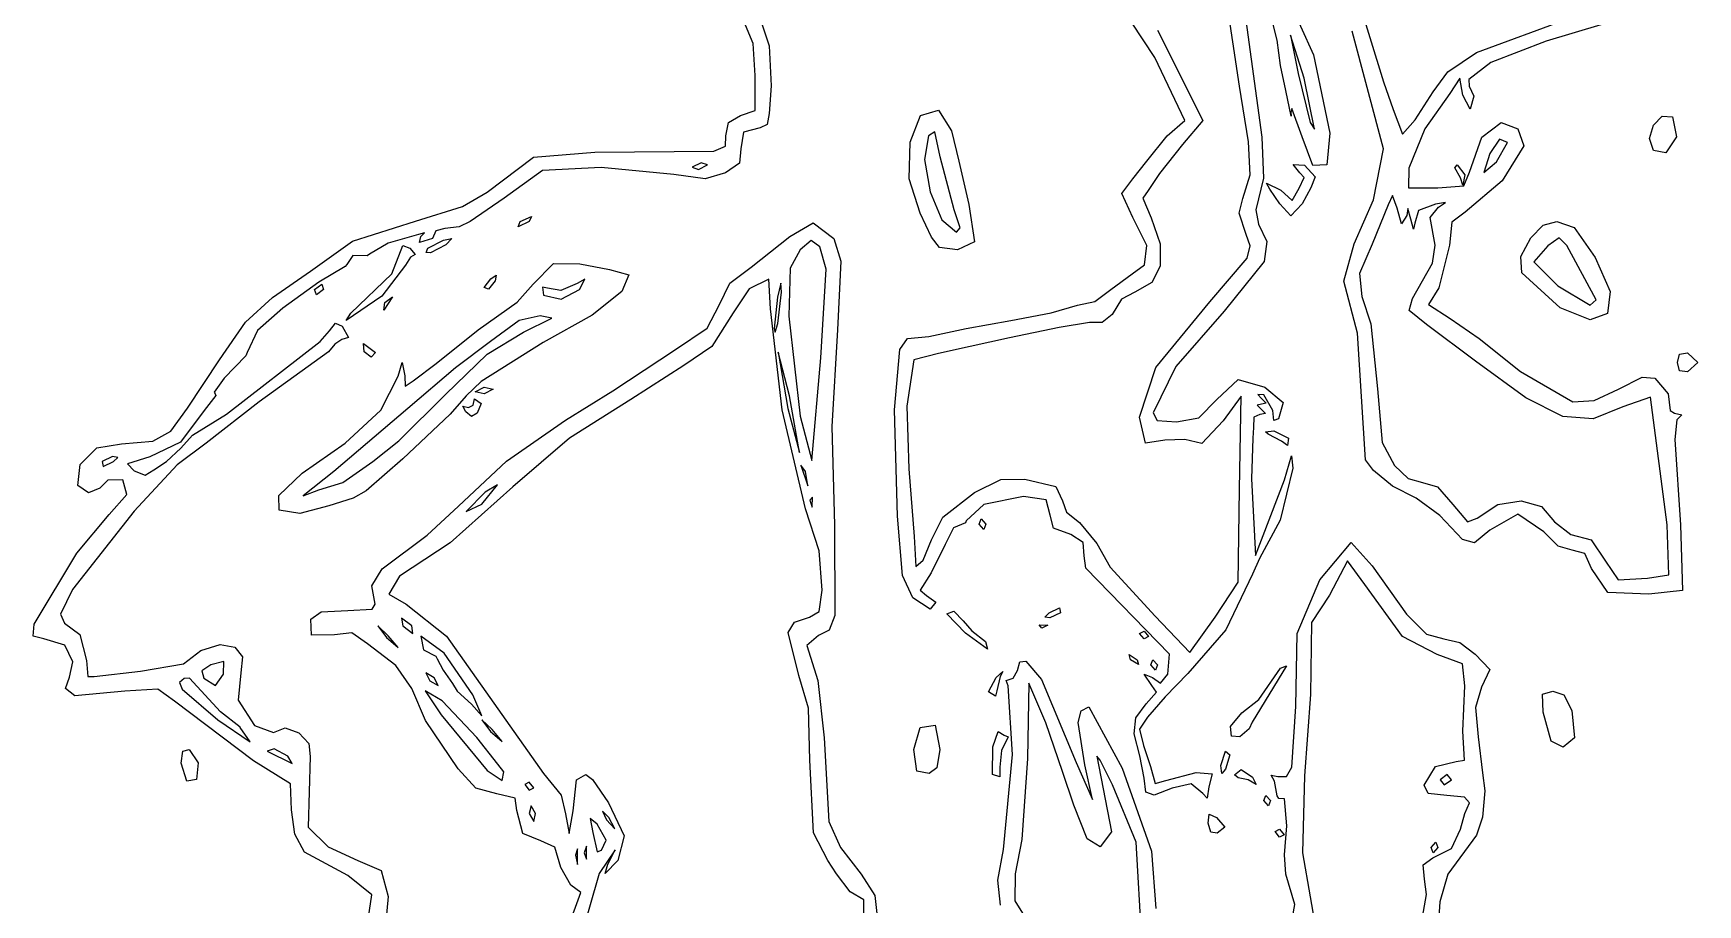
# Model space of a CAD drawing. Extents: x 46 to 171, y 41 to 252.
# Drawn here: x 80.82 to 112.74, y 155.99 to 172.7 of the extents above; entities that cross this region are included whole.
import ezdxf

# ---------------------------------------------------------------- set-up
doc = ezdxf.new("R2010")
doc.units = 0

msp = doc.modelspace()

# ---------------------------------------------------------------- linework, layer by layer
at = {"layer": 'Layer 1'}
for p, q in [((106.10428, 173.74296), (106.71233, 171.77494)), ((103.948372, 171.69229), (103.676512, 173.49293)), ((104.837218, 173.46281), (105.368956, 172.291768)), ((94.696953, 173.15192), (94.93213, 172.46261)), ((111.43754, 173.02922), (109.83381, 172.5539)), ((94.621267, 172.50656), (94.44618, 172.93334)), ((102.327608, 172.24246), (101.878288, 172.91978)), ((102.376457, 172.76554), (103.245177, 171.03151)), ((104.07218, 172.95293), (104.3766, 170.71365)), ((104.672338, 172.5694), (104.576138, 172.95085)), ((106.71277, 170.48666), (106.11329, 172.74163)), ((108.492466, 172.335459), (110.266862, 172.99059)), ((94.6629, 171.893), (94.621267, 172.50656)), ((94.93213, 172.46261), (94.968873, 171.69374)), ((104.733638, 172.08718), (104.672338, 172.5694)), ((105.192698, 171.84439), (104.927598, 172.66625)), ((104.927598, 172.66625), (105.072408, 171.93506)), ((109.83381, 172.5539), (108.7727, 172.14462)), ((102.898278, 171.03074), (102.327608, 172.24246)), ((104.835238, 171.60885), (104.733638, 172.08718)), ((105.368956, 172.291768), (105.683928, 170.78756)), ((107.944959, 171.961959), (108.492466, 172.335459)), ((108.7727, 172.14462), (108.344954, 171.816305)), ((94.662788, 171.22067), (94.6629, 171.893)), ((105.072408, 171.93506), (105.302308, 170.99172)), ((105.389708, 170.86311), (105.192688, 171.84439)), ((105.192688, 171.84439), (105.192698, 171.84439)), ((106.71233, 171.77494), (106.8936, 171.2448)), ((107.662972, 171.57901), (107.944959, 171.961959)), ((108.17433, 171.8425), (107.98552, 171.5489)), ((108.23443, 171.51901), (108.17433, 171.8425)), ((108.344954, 171.816305), (108.35499, 171.69244)), ((94.968873, 171.69374), (94.931033, 171.16855)), ((104.122682, 170.62045), (103.948372, 171.69229)), ((104.937228, 171.11357), (104.835238, 171.60885)), ((107.32074, 171.04376), (107.66266, 171.57895)), ((107.98552, 171.5489), (107.50299, 170.87126)), ((107.66266, 171.57895), (107.662972, 171.57901)), ((108.37069, 171.24982), (108.23443, 171.51901)), ((108.35499, 171.69244), (108.444699, 171.49996)), ((108.444699, 171.49996), (108.37069, 171.24982)), ((94.151577, 170.994242), (94.381048, 171.12627)), ((94.381048, 171.12627), (94.662788, 171.22067)), ((94.931033, 171.16855), (94.887988, 170.9554)), ((97.630751, 170.614855), (97.830898, 171.126375)), ((97.830898, 171.126375), (98.177271, 171.22654)), ((98.177271, 171.22654), (98.427938, 170.833519)), ((104.955028, 171.25897), (104.936228, 171.18227)), ((104.936228, 171.18227), (104.937228, 171.11357)), ((105.148218, 170.71965), (104.955028, 171.25897)), ((106.8936, 171.2448), (107.07486, 170.77193)), ((111.889269, 170.941834), (112.053337, 171.112396)), ((112.053337, 171.112396), (112.250838, 171.09893)), ((94.099313, 170.73473), (94.151577, 170.994242)), ((94.436179, 170.806649), (94.385717, 170.48914)), ((94.757522, 170.89345), (94.436179, 170.806649)), ((94.887988, 170.9554), (94.757522, 170.89345)), ((98.106836, 170.813423), (97.984043, 170.73714)), ((98.210233, 170.337), (98.106836, 170.813423)), ((98.427938, 170.833519), (98.564119, 170.25425)), ((102.559328, 170.73602), (102.898278, 171.03074)), ((103.245177, 171.03151), (102.855887, 170.57019)), ((105.302308, 170.99172), (105.389708, 170.86311)), ((105.683928, 170.78756), (105.623697, 170.181574)), ((107.07486, 170.77193), (107.32074, 171.04376)), ((107.50299, 170.87126), (107.19958, 170.11449)), ((108.596752, 170.70848), (108.96799, 170.99244)), ((108.96799, 170.99244), (109.285636, 170.873546)), ((109.285636, 170.873546), (109.40007, 170.54352)), ((111.815504, 170.688582), (111.889269, 170.941834)), ((112.250838, 171.09893), (112.333751, 170.720755)), ((93.864692, 170.444438), (94.089891, 170.537681)), ((94.089891, 170.537681), (94.099313, 170.73473)), ((94.385717, 170.48914), (94.361958, 170.214423)), ((97.616368, 169.915198), (97.630751, 170.614855)), ((97.984043, 170.73714), (97.905881, 170.280341)), ((102.171308, 170.25157), (102.559328, 170.73602)), ((102.855887, 170.57019), (102.412467, 170.01419)), ((104.151868, 169.98632), (104.122682, 170.62045)), ((104.3766, 170.71365), (104.406753, 169.924331)), ((105.353928, 170.16929), (105.148218, 170.71965)), ((106.519876, 169.512153), (106.71277, 170.48666)), ((108.35981, 170.04211), (108.596752, 170.70848)), ((108.937843, 170.672449), (108.752042, 170.39681)), ((108.876762, 170.23839), (109.088372, 170.60722)), ((109.088372, 170.60722), (108.937843, 170.672449)), ((109.40007, 170.54352), (108.987253, 169.875614)), ((109.088372, 170.60722), (109.088372, 170.60722)), ((111.888908, 170.45398), (111.815504, 170.688582)), ((112.333751, 170.720755), (112.127298, 170.4123)), ((89.520543, 169.65955), (90.406411, 170.331021)), ((90.406411, 170.331021), (91.585353, 170.42281)), ((91.585353, 170.42281), (93.864692, 170.444438)), ((93.622803, 170.22078), (93.455329, 170.133343)), ((93.574243, 170.09173), (93.747738, 170.18243)), ((93.747723, 170.18248), (93.622803, 170.22078)), ((93.747738, 170.18243), (93.747723, 170.18248)), ((94.361958, 170.214423), (94.088482, 170.02861)), ((97.905881, 170.280341), (98.014653, 169.664428)), ((98.479008, 169.31613), (98.210233, 170.337)), ((98.564119, 170.25425), (98.757455, 169.41919)), ((101.903448, 169.91093), (102.171308, 170.25157)), ((105.105538, 170.02899), (104.978768, 170.18615)), ((104.978768, 170.18615), (105.195488, 170.17325)), ((105.195488, 170.17325), (105.401922, 169.95346)), ((105.623697, 170.181574), (105.353278, 170.16928)), ((105.353278, 170.16928), (105.353928, 170.16929)), ((108.078188, 170.12519), (108.121488, 170.18349)), ((108.121488, 170.18349), (108.273198, 169.99132)), ((108.752042, 170.39681), (108.633449, 170.035176)), ((108.633449, 170.035176), (108.876762, 170.23839)), ((112.127298, 170.4123), (111.888908, 170.454)), ((111.888908, 170.454), (111.888908, 170.45398)), ((90.579993, 170.06981), (89.849663, 169.54462)), ((91.705215, 170.13094), (90.579993, 170.06981)), ((93.103353, 169.99671), (91.705215, 170.13094)), ((93.700588, 169.91438), (93.103353, 169.99671)), ((93.455329, 170.133343), (93.574243, 170.09173)), ((94.088482, 170.02861), (93.700588, 169.91438)), ((97.827287, 169.25062), (97.616368, 169.915198)), ((101.695568, 169.628979), (101.903448, 169.91093)), ((102.412467, 170.01419), (102.200127, 169.68876)), ((104.015492, 169.53453), (104.151868, 169.98632)), ((104.406753, 169.924331), (104.26532, 169.31961)), ((104.529568, 169.71709), (104.467368, 169.82902)), ((104.467368, 169.82902), (104.739808, 169.69385)), ((105.096538, 169.73321), (105.186651, 169.940789)), ((105.186651, 169.940789), (105.105538, 170.02899)), ((105.401922, 169.95346), (105.320168, 169.73748)), ((107.19958, 170.11449), (107.18958, 169.74176)), ((108.186548, 169.93302), (108.078188, 170.12519)), ((108.186398, 169.93297), (108.186548, 169.93302)), ((108.229798, 169.79125), (108.186398, 169.93297)), ((108.273198, 169.99132), (108.229798, 169.79125)), ((108.249789, 169.780639), (108.35981, 170.04211)), ((108.987253, 169.875614), (108.2794, 169.27031)), ((89.049438, 169.378876), (89.520543, 169.65955)), ((89.849663, 169.54462), (89.192349, 169.09281)), ((98.014653, 169.664428), (98.242333, 169.12333)), ((101.901448, 169.17311), (101.695568, 169.628979)), ((102.200127, 169.68876), (102.094971, 169.543971)), ((102.094971, 169.543971), (102.252427, 169.16621)), ((103.943974, 169.25645), (104.015492, 169.53453)), ((104.722478, 169.43069), (104.529568, 169.71709)), ((104.739808, 169.69385), (104.960468, 169.49355)), ((104.960468, 169.49355), (105.096538, 169.73321)), ((105.320168, 169.73748), (105.148938, 169.43147)), ((106.14807, 168.6684), (106.519876, 169.512153)), ((106.886092, 169.59155), (106.799192, 169.41649)), ((106.972792, 169.34737), (106.886092, 169.59155)), ((107.18958, 169.74176), (107.753, 169.742)), ((107.753, 169.742), (108.249789, 169.780639)), ((88.145433, 169.101), (89.049438, 169.378876)), ((90.155378, 169.09105), (90.372097, 169.18805)), ((90.372097, 169.18805), (90.328747, 169.09105)), ((98.044006, 168.79148), (97.827287, 169.25062)), ((98.479025, 169.31613), (98.479008, 169.31613)), ((98.592385, 168.971349), (98.479025, 169.31613)), ((98.757455, 169.41919), (98.865832, 168.70101)), ((104.074792, 168.84448), (103.943974, 169.25645)), ((104.26532, 169.31961), (104.31482, 169.04392)), ((104.935503, 169.199848), (104.722158, 169.4309)), ((104.722158, 169.4309), (104.722478, 169.43069)), ((105.148938, 169.43147), (104.935503, 169.199848)), ((106.799192, 169.41649), (106.494332, 168.65843)), ((107.059544, 169.046456), (106.972792, 169.34737)), ((107.156422, 169.21052), (107.059544, 169.046456)), ((107.177034, 169.342916), (107.156422, 169.21052)), ((107.232822, 169.14142), (107.177034, 169.342916)), ((107.380263, 169.305563), (107.309222, 169.06052)), ((107.709582, 169.42507), (107.380263, 169.305563)), ((107.606528, 169.168049), (107.767582, 169.36997)), ((107.901227, 169.459972), (107.709582, 169.42507)), ((107.767582, 169.36997), (107.901227, 169.459972)), ((108.2794, 169.27031), (108.024571, 169.080866)), ((86.937603, 168.713834), (88.145433, 169.101)), ((88.319238, 168.877483), (88.205652, 168.84577)), ((88.248802, 168.80367), (88.319238, 168.877483)), ((88.538794, 168.91781), (88.474005, 168.766368)), ((88.707355, 168.95701), (88.538794, 168.91781)), ((88.985468, 168.99241), (88.707355, 168.95701)), ((89.192349, 169.09281), (88.985468, 168.99241)), ((90.328747, 169.09105), (90.112027, 168.99405)), ((90.112027, 168.99405), (90.155377, 169.09105)), ((90.155377, 169.09105), (90.155378, 169.09105)), ((95.323472, 168.80348), (95.773534, 169.070625)), ((95.773534, 169.070625), (96.166293, 168.76918)), ((98.242333, 169.12333), (98.520895, 168.89098)), ((98.520895, 168.89098), (98.592385, 168.971349)), ((102.171188, 168.63218), (101.901448, 169.17311)), ((102.252427, 169.16621), (102.426484, 168.664815)), ((104.31482, 169.04392), (104.475534, 168.710501)), ((107.287297, 168.949601), (107.232822, 169.14142)), ((107.309222, 169.06052), (107.287297, 168.949601)), ((107.704682, 168.64125), (107.606528, 169.168049)), ((108.024571, 169.080866), (107.97588, 168.63724)), ((109.53788, 168.78329), (109.774046, 169.02163)), ((109.774046, 169.02163), (110.03875, 169.09107)), ((110.03875, 169.09107), (110.365294, 168.981126)), ((110.365294, 168.981126), (110.77373, 168.40112)), ((86.132023, 168.14255), (86.937603, 168.713834)), ((87.619909, 168.67785), (87.264686, 168.46869)), ((88.205652, 168.84577), (87.619909, 168.67785)), ((87.693692, 168.09113), (87.9059, 168.63284)), ((87.9059, 168.63284), (88.040059, 168.58284)), ((88.040059, 168.58284), (88.141321, 168.459045)), ((88.220052, 168.6942), (88.248802, 168.80367)), ((88.474005, 168.766368), (88.220052, 168.6942)), ((88.350292, 168.500549), (88.382611, 168.5797)), ((88.3826, 168.57967), (88.681673, 168.7349)), ((88.382611, 168.5797), (88.3826, 168.57967)), ((88.730133, 168.6461), (88.435043, 168.492424)), ((88.681673, 168.7349), (88.844646, 168.770413)), ((88.844646, 168.770413), (88.730133, 168.6461)), ((94.581936, 168.2198), (95.323472, 168.80348)), ((95.521982, 168.55275), (95.333337, 168.202051)), ((95.734861, 168.732368), (95.521982, 168.55275)), ((95.902554, 168.60585), (95.734861, 168.732368)), ((96.019803, 168.178972), (95.902554, 168.60585)), ((96.166293, 168.76918), (96.304028, 168.330201)), ((98.19571, 168.59647), (98.044006, 168.79148)), ((98.538844, 168.547524), (98.19571, 168.59647)), ((98.19571, 168.59647), (98.19571, 168.59647)), ((98.865832, 168.70101), (98.538844, 168.547524)), ((102.12551, 168.26343), (102.171188, 168.63218)), ((102.426484, 168.664815), (102.428771, 168.239506)), ((104.156396, 168.624771), (104.074792, 168.84448)), ((104.097509, 168.391982), (104.156396, 168.624771)), ((104.475534, 168.710501), (104.420305, 168.324951)), ((105.948959, 167.952453), (106.14807, 168.6684)), ((106.494332, 168.65843), (106.247848, 168.099045)), ((107.652727, 168.291985), (107.704682, 168.64125)), ((107.97588, 168.63724), (107.77223, 167.82211)), ((109.346224, 168.423608), (109.53788, 168.78329)), ((109.86056, 168.62929), (109.59653, 168.32048)), ((110.080506, 168.778799), (109.86056, 168.62929)), ((110.22678, 168.63529), (110.080506, 168.778799)), ((110.78716, 167.59253), (110.22678, 168.63529)), ((86.830562, 168.26988), (86.795862, 168.22768)), ((86.946363, 168.438814), (86.830562, 168.26988)), ((87.221146, 168.43359), (86.946363, 168.438814)), ((87.264686, 168.46869), (87.221146, 168.43359)), ((87.952409, 168.25389), (87.498649, 167.660846)), ((88.049759, 168.40959), (87.952409, 168.25389)), ((88.141321, 168.459045), (88.049759, 168.40959)), ((88.435043, 168.492424), (88.350292, 168.500549)), ((90.401214, 167.88992), (90.793058, 168.291391)), ((90.793058, 168.291391), (91.297162, 168.28136)), ((91.297162, 168.28136), (91.864878, 168.176)), ((96.304028, 168.330201), (96.237973, 167.01856)), ((101.893818, 168.091), (102.12551, 168.26343)), ((102.428771, 168.239506), (102.265973, 167.921247)), ((103.378132, 167.55331), (104.097509, 168.391982)), ((104.420305, 168.324951), (103.65321, 167.37526)), ((107.269032, 167.61854), (107.652727, 168.291985)), ((109.363666, 168.109915), (109.346224, 168.423608)), ((109.59653, 168.32048), (110.054425, 167.861947)), ((110.77373, 168.40112), (111.056827, 167.750411)), ((85.4053, 167.63667), (86.132023, 168.14255)), ((86.291225, 167.93095), (85.600718, 167.43379)), ((86.795862, 168.22768), (86.291225, 167.93095)), ((86.9045, 167.336), (87.693692, 168.09113)), ((89.46187, 167.8284), (89.593887, 167.9926)), ((89.671307, 167.9548), (89.549101, 167.796976)), ((89.593887, 167.9926), (89.691111, 168.064829)), ((89.691111, 168.064829), (89.671307, 167.9548)), ((91.39567, 167.98717), (91.245027, 167.90197)), ((91.294262, 167.7871), (91.39567, 167.98717)), ((91.864878, 168.176), (92.235775, 168.072037)), ((92.235775, 168.072037), (92.102522, 167.753865)), ((93.97106, 167.49222), (94.173196, 167.910993)), ((94.173196, 167.910993), (94.581936, 168.2198)), ((94.925611, 167.99105), (94.542418, 167.804915)), ((94.956231, 167.41585), (94.925611, 167.99105)), ((95.149945, 167.911709), (95.091503, 167.6409)), ((95.162943, 167.74094), (95.149945, 167.911709)), ((95.333337, 168.202051), (95.309219, 167.27815)), ((95.917594, 166.48095), (96.019803, 168.178972)), ((101.481218, 167.79089), (101.893818, 168.091)), ((102.265973, 167.921247), (101.944777, 167.741)), ((106.21067, 166.95368), (105.948959, 167.952453)), ((106.247848, 168.099045), (106.293002, 167.65807)), ((110.1011, 167.44116), (109.363666, 168.109915)), ((84.888588, 167.16393), (85.4053, 167.63667)), ((86.21106, 167.7906), (86.351323, 167.89064)), ((86.24418, 167.69057), (86.21106, 167.7906)), ((86.21106, 167.7906), (86.21106, 167.7906)), ((86.384443, 167.7906), (86.24418, 167.69057)), ((86.351323, 167.89064), (86.384443, 167.7906)), ((87.498649, 167.660846), (86.817819, 167.19714)), ((87.70579, 167.64962), (87.538993, 167.39046)), ((87.55646, 167.54293), (87.70579, 167.64962)), ((89.461875, 167.82837), (89.46187, 167.8284)), ((89.549101, 167.796976), (89.461875, 167.82837)), ((90.096385, 167.54478), (90.401214, 167.88992)), ((90.675375, 167.81367), (90.579435, 167.83387)), ((90.579435, 167.83387), (90.601105, 167.67944)), ((90.601105, 167.67944), (90.940331, 167.601614)), ((90.935968, 167.771067), (90.675375, 167.81367)), ((91.245027, 167.90197), (90.935968, 167.771067)), ((90.940331, 167.601614), (91.294267, 167.78712)), ((91.294267, 167.78712), (91.294262, 167.7871)), ((92.102522, 167.753865), (91.533044, 167.296433)), ((94.542418, 167.804915), (94.239919, 167.34509)), ((95.091503, 167.6409), (95.025532, 167.044788)), ((95.096503, 167.14073), (95.162963, 167.74094)), ((95.162963, 167.74094), (95.162943, 167.74094)), ((101.175322, 167.556652), (101.481218, 167.79089)), ((101.684817, 167.60189), (101.510297, 167.3125)), ((101.944777, 167.741), (101.684817, 167.60189)), ((106.293002, 167.65807), (106.465342, 167.13391)), ((107.201623, 167.388644), (107.269032, 167.61854)), ((107.77223, 167.82211), (107.57496, 167.50279)), ((110.054425, 167.861947), (110.67609, 167.49058)), ((110.67609, 167.49058), (110.78716, 167.5926)), ((110.78716, 167.5926), (110.78716, 167.59253)), ((111.056827, 167.750411), (111.010115, 167.332165)), ((85.600718, 167.43379), (85.112555, 167.004641)), ((86.817819, 167.19714), (86.904509, 167.33602)), ((86.904509, 167.33602), (86.9045, 167.336)), ((87.538993, 167.39046), (87.556493, 167.54293)), ((87.556493, 167.54293), (87.55646, 167.54293)), ((89.348509, 167.01429), (90.096385, 167.54478)), ((90.534918, 167.28432), (90.132775, 167.194414)), ((90.759809, 167.239342), (90.534918, 167.28432)), ((91.533044, 167.296433), (90.595268, 166.77469)), ((93.742366, 167.04905), (93.97106, 167.49222)), ((94.239919, 167.34509), (93.826394, 166.695731)), ((95.176056, 165.48315), (94.956231, 167.41585)), ((95.309219, 167.27815), (95.521982, 165.36158)), ((99.560843, 167.19325), (100.335928, 167.34392)), ((100.335928, 167.34392), (100.844608, 167.49079)), ((100.844608, 167.49079), (101.175322, 167.556652)), ((101.510297, 167.3125), (101.317081, 167.155122)), ((102.347077, 166.293522), (103.378132, 167.55331)), ((103.65321, 167.37526), (102.72585, 166.312186)), ((107.532922, 167.11836), (107.201623, 167.388644)), ((107.57496, 167.50279), (107.98906, 167.23228)), ((110.677053, 167.208406), (110.1011, 167.44116)), ((110.1011, 167.44116), (110.1011, 167.44116)), ((111.010115, 167.332165), (110.677053, 167.208406)), ((84.384418, 166.44006), (84.888588, 167.16393)), ((85.112555, 167.004641), (84.917164, 166.58096)), ((86.319683, 166.79193), (86.499027, 166.9996)), ((86.499027, 166.9996), (86.613962, 167.142185)), ((86.613962, 167.142185), (86.736599, 167.0874)), ((86.736599, 167.0874), (86.857979, 166.871209)), ((88.543039, 166.36866), (89.348509, 167.01429)), ((89.519054, 166.551612), (90.219528, 166.96848)), ((90.132775, 167.194414), (89.583204, 166.79007)), ((90.219528, 166.96848), (90.759809, 167.239342)), ((93.132382, 166.63702), (93.742366, 167.04905)), ((95.025532, 167.044788), (95.044238, 166.972118)), ((95.044238, 166.972118), (95.096503, 167.14073)), ((96.237973, 167.01856), (96.132555, 165.161508)), ((97.988397, 166.89058), (98.705723, 167.04001)), ((98.705723, 167.04001), (99.560843, 167.19325)), ((100.489277, 167.06061), (99.540552, 166.86067)), ((101.073277, 167.15691), (100.489277, 167.06061)), ((101.317081, 167.155122), (101.073277, 167.15691)), ((106.366, 164.52053), (106.21067, 166.95368)), ((106.465342, 167.13391), (106.594212, 165.88347)), ((108.473872, 166.41822), (107.532922, 167.11836)), ((107.98906, 167.23228), (108.54345, 166.85136)), ((84.521203, 165.39538), (86.319683, 166.79193)), ((86.601668, 166.73881), (86.477648, 166.5919)), ((86.731699, 166.82811), (86.601668, 166.73881)), ((86.857979, 166.871209), (86.731699, 166.82811)), ((87.160923, 166.59683), (87.150013, 166.7569)), ((87.150013, 166.7569), (87.381182, 166.58427)), ((89.583204, 166.79007), (88.91351, 166.2899)), ((90.595268, 166.77469), (89.403308, 166.028)), ((91.933502, 165.84642), (93.132382, 166.63702)), ((93.826394, 166.695731), (93.290776, 166.32922)), ((97.335281, 165.480474), (97.435832, 166.637)), ((97.435832, 166.637), (97.581977, 166.849395)), ((97.581977, 166.849395), (97.988397, 166.89058)), ((98.786939, 166.69655), (98.176018, 166.56241)), ((99.540552, 166.86067), (98.786939, 166.69655)), ((108.54345, 166.85136), (109.33819, 166.21825)), ((83.770126, 165.51624), (84.384418, 166.44006)), ((84.894114, 166.51436), (84.4759, 166.09169)), ((84.917164, 166.58096), (84.894114, 166.51436)), ((86.477648, 166.5919), (85.149468, 165.63829)), ((87.297524, 166.493164), (87.160899, 166.59687)), ((87.160899, 166.59687), (87.160923, 166.59683)), ((87.381182, 166.58427), (87.297524, 166.493164)), ((87.814661, 166.13038), (87.889431, 166.38993)), ((87.889431, 166.38993), (87.939761, 166.13299)), ((88.103388, 166.03669), (88.543039, 166.36866)), ((88.724438, 165.77398), (89.519054, 166.551612)), ((93.290776, 166.32922), (92.276626, 165.68059)), ((95.320843, 165.74715), (95.100727, 166.59053)), ((95.100727, 166.59053), (95.288461, 165.505204)), ((95.749813, 164.51129), (95.917618, 166.48091)), ((95.917618, 166.48091), (95.917594, 166.48095)), ((97.701205, 166.439966), (97.571747, 165.55196)), ((98.176018, 166.56241), (97.701205, 166.439966)), ((109.439246, 165.713071), (108.473872, 166.41822)), ((112.347423, 166.3901), (112.388642, 166.552097)), ((112.388653, 166.228132), (112.347423, 166.3901)), ((112.347423, 166.3901), (112.347423, 166.3901)), ((112.388642, 166.552097), (112.542473, 166.57212)), ((112.542473, 166.57212), (112.737513, 166.3901)), ((112.737513, 166.3901), (112.542473, 166.20808)), ((84.4759, 166.09169), (84.283319, 165.81752)), ((87.483783, 165.473805), (87.814661, 166.13038)), ((87.939761, 166.13299), (87.944881, 165.934172)), ((87.944881, 165.934172), (88.103388, 166.03669)), ((88.91351, 166.2899), (88.001059, 165.50668)), ((89.403308, 166.028), (89.114992, 165.75319)), ((102.031462, 165.34119), (102.347077, 166.293522)), ((102.72585, 166.312186), (102.29187, 165.42243)), ((103.5155, 165.67844), (103.925986, 166.062726)), ((103.925986, 166.062726), (104.43623, 165.91563)), ((109.33819, 166.21825), (110.340268, 165.633515)), ((111.21645, 165.88032), (111.67395, 166.107224)), ((111.67395, 166.107224), (111.91623, 166.08935)), ((111.91623, 166.08935), (112.171474, 165.787324)), ((112.542473, 166.20808), (112.388653, 166.228132)), ((84.314138, 165.758226), (84.094168, 165.47148)), ((84.283319, 165.81752), (84.304483, 165.79049)), ((84.304483, 165.79049), (84.314138, 165.758226)), ((87.824381, 164.8894), (88.724438, 165.77398)), ((89.114992, 165.75319), (88.809731, 165.40039)), ((89.254082, 165.57288), (89.278062, 165.68991)), ((89.278062, 165.68991), (89.403421, 165.60249)), ((89.288323, 165.82824), (89.4617, 165.91894)), ((89.4617, 165.78994), (89.288323, 165.82824)), ((89.288323, 165.82824), (89.288323, 165.82824)), ((89.4617, 165.91894), (89.635078, 165.88064)), ((89.635078, 165.88064), (89.4617, 165.78994)), ((91.024889, 165.28318), (91.933502, 165.84642)), ((92.276626, 165.68059), (91.096816, 164.93693)), ((95.507573, 164.66251), (95.320843, 165.74715)), ((95.320843, 165.74715), (95.320843, 165.74715)), ((103.166999, 165.329713), (103.5155, 165.67844)), ((103.981942, 165.74144), (103.635192, 165.27302)), ((103.951742, 163.95748), (103.981942, 165.74144)), ((104.4158, 165.7682), (104.300369, 165.775175)), ((104.300369, 165.775175), (104.3724, 165.6974)), ((104.3724, 165.6974), (104.459085, 165.610338)), ((104.58613, 165.46831), (104.4158, 165.7682)), ((104.43623, 165.91563), (104.785928, 165.62163)), ((106.594212, 165.88347), (106.682984, 164.855111)), ((110.152453, 165.355851), (109.439246, 165.713071)), ((110.748664, 165.66115), (111.21645, 165.88032)), ((111.829562, 165.72306), (111.300132, 165.53609)), ((112.150582, 163.27882), (111.829562, 165.72306)), ((112.171474, 165.787324), (112.20723, 165.47143)), ((83.454955, 165.074684), (83.770126, 165.51624)), ((84.094168, 165.47148), (83.64105, 164.86034)), ((83.866272, 164.99442), (84.521203, 165.39538)), ((85.149468, 165.63829), (84.132418, 164.84506)), ((88.001059, 165.50668), (86.578979, 164.2973)), ((86.799301, 164.8424), (87.483783, 165.473805)), ((88.809731, 165.40039), (87.904092, 164.54141)), ((89.110262, 165.44628), (89.052982, 165.55369)), ((89.052982, 165.55369), (89.160252, 165.52508)), ((89.218168, 165.353452), (89.110237, 165.44634)), ((89.110237, 165.44634), (89.110262, 165.44628)), ((89.160252, 165.52508), (89.254082, 165.57288)), ((89.330122, 165.41904), (89.218168, 165.353452)), ((89.403421, 165.60249), (89.330122, 165.41904)), ((95.624441, 163.58248), (95.176056, 165.48315)), ((95.288461, 165.505204), (95.507573, 164.66251)), ((95.521982, 165.36158), (95.749813, 164.51129)), ((97.389192, 163.43936), (97.335281, 165.480474)), ((97.571747, 165.55196), (97.607967, 164.35154)), ((102.29187, 165.42243), (102.373358, 165.275946)), ((104.3406, 165.39192), (104.221375, 165.338871)), ((104.3724, 165.59046), (104.285715, 165.571655)), ((104.285715, 165.571655), (104.3724, 165.49042)), ((104.448626, 165.411058), (104.3406, 165.39192)), ((104.459085, 165.610338), (104.3724, 165.59046)), ((104.3724, 165.49042), (104.448626, 165.411058)), ((104.607141, 165.28007), (104.58613, 165.46831)), ((104.785928, 165.62163), (104.69449, 165.30825)), ((110.732935, 165.309284), (110.152453, 165.355851)), ((110.340268, 165.633515), (110.748664, 165.66115)), ((111.300132, 165.53609), (110.732935, 165.309284)), ((112.20723, 165.47143), (112.28993, 165.42033)), ((112.28993, 165.42033), (112.43418, 165.38733)), ((112.43418, 165.38733), (112.33798, 165.29043)), ((83.109706, 164.88221), (83.454955, 165.074684)), ((89.888538, 164.499358), (91.024889, 165.28318)), ((96.132555, 165.161508), (96.181363, 163.26637)), ((102.146579, 164.842471), (102.031462, 165.34119)), ((102.373358, 165.275946), (102.73872, 165.25328)), ((102.73872, 165.25328), (103.166999, 165.329713)), ((103.635192, 165.27302), (103.227598, 164.832972)), ((104.21972, 165.14333), (104.20602, 164.9352)), ((104.221375, 165.338871), (104.21972, 165.14333)), ((104.445792, 165.05684), (104.610492, 165.07784)), ((104.502132, 165.01814), (104.445792, 165.05684)), ((104.69449, 165.30825), (104.607141, 165.28007)), ((104.610492, 165.07784), (104.892232, 164.93939)), ((112.33798, 165.29043), (112.30148, 164.9153)), ((81.713391, 164.43489), (82.03351, 164.749771)), ((82.03351, 164.749771), (82.504324, 164.82961)), ((82.504324, 164.82961), (83.109706, 164.88221)), ((83.64105, 164.86034), (83.047665, 164.58305)), ((83.373121, 164.49111), (83.642348, 164.74636)), ((84.132418, 164.84506), (83.572759, 164.425901)), ((83.642348, 164.74636), (83.866272, 164.99442)), ((85.972541, 164.26373), (86.799301, 164.8424)), ((87.327229, 164.48926), (87.824381, 164.8894)), ((91.096816, 164.93693), (90.015446, 164.00481)), ((102.519442, 164.89681), (102.146579, 164.842471)), ((102.902512, 164.91011), (102.519442, 164.89681)), ((103.227598, 164.832972), (102.902512, 164.91011)), ((104.20602, 164.9352), (104.17862, 164.1569)), ((104.757862, 164.8797), (104.502132, 165.01814)), ((104.757862, 164.87969), (104.757862, 164.8797)), ((104.867411, 164.797816), (104.757862, 164.87969)), ((104.892232, 164.93939), (104.867411, 164.797816)), ((106.682984, 164.855111), (106.919192, 164.41473)), ((112.30148, 164.9153), (112.40433, 163.27719)), ((81.667206, 164.029585), (81.713391, 164.43489)), ((82.336734, 164.58828), (82.136567, 164.48978)), ((82.136567, 164.48978), (82.155831, 164.39483)), ((82.155831, 164.39483), (82.353292, 164.48978)), ((82.434412, 164.569892), (82.336734, 164.58828)), ((82.353292, 164.48978), (82.353294, 164.48978)), ((82.353294, 164.48978), (82.434412, 164.569892)), ((83.047665, 164.58305), (82.621721, 164.448585)), ((82.621721, 164.448585), (82.749727, 164.31226)), ((83.572759, 164.425901), (82.747778, 163.54082)), ((83.12681, 164.33336), (83.373121, 164.49111)), ((86.751532, 164.08912), (87.327229, 164.48926)), ((87.904092, 164.54141), (87.201823, 163.93068)), ((88.972239, 163.63143), (89.888538, 164.499358)), ((95.623994, 164.3002), (95.535444, 164.42294)), ((95.535444, 164.42294), (95.672552, 164.02079)), ((104.81531, 164.13995), (104.945854, 164.599259)), ((104.945854, 164.599259), (104.97298, 164.36283)), ((106.51771, 164.31707), (106.366, 164.52053)), ((106.919192, 164.41473), (107.187068, 164.16397)), ((82.245848, 164.131419), (82.092981, 163.97848)), ((82.534686, 164.13621), (82.245848, 164.131419)), ((82.608776, 163.858491), (82.534686, 164.13621)), ((82.749727, 164.31226), (82.962583, 164.227309)), ((82.962583, 164.227309), (83.12681, 164.33336)), ((85.525122, 163.837346), (85.972541, 164.26373)), ((86.578979, 164.2973), (85.994204, 163.83517)), ((86.294831, 163.94418), (86.751531, 164.08912)), ((86.751531, 164.08912), (86.751532, 164.08912)), ((95.672552, 164.02079), (95.623992, 164.3002)), ((95.623992, 164.3002), (95.623994, 164.3002)), ((97.607967, 164.35154), (97.707357, 163.05148)), ((98.867441, 163.89363), (99.375047, 164.14397)), ((99.375047, 164.14397), (99.835312, 164.14936)), ((99.835312, 164.14936), (100.426296, 164.013385)), ((104.17862, 164.1569), (104.25772, 162.68943)), ((104.25772, 162.68943), (104.81531, 164.13995)), ((104.97298, 164.36283), (104.731744, 163.364316)), ((106.88525, 164.02011), (106.51771, 164.31707)), ((107.187068, 164.16397), (107.461462, 164.08961)), ((107.461462, 164.08961), (107.744056, 164.004143)), ((81.876261, 163.88918), (81.667206, 164.029585)), ((82.092981, 163.97848), (81.876261, 163.88918)), ((82.271784, 163.47407), (82.608776, 163.858491)), ((85.531872, 163.5556), (85.525122, 163.837346)), ((85.994204, 163.83517), (86.294831, 163.94418)), ((86.947763, 163.78902), (86.484374, 163.63896)), ((87.201823, 163.93068), (86.947763, 163.78902)), ((90.015446, 164.00481), (88.811326, 162.92791)), ((89.483442, 163.90426), (89.115014, 163.53105)), ((89.418422, 163.66919), (89.719192, 164.041612)), ((89.719192, 164.041612), (89.483442, 163.90426)), ((95.762542, 163.80829), (95.710162, 163.74789)), ((95.755672, 163.61659), (95.762472, 163.80832)), ((95.762472, 163.80832), (95.762542, 163.80829)), ((98.25936, 163.421717), (98.867441, 163.89363)), ((99.807777, 163.81777), (99.046438, 163.663139)), ((100.238713, 163.757827), (99.807777, 163.81777)), ((100.426296, 164.013385), (100.557857, 163.73713)), ((103.921542, 162.17351), (103.951742, 163.95748)), ((107.33595, 163.78987), (106.88525, 164.02011)), ((107.79045, 163.45758), (107.33595, 163.78987)), ((107.744056, 164.004143), (108.042692, 163.66717)), ((82.747778, 163.54082), (81.56632, 162.032814)), ((81.647786, 162.73427), (82.271784, 163.47407)), ((85.531878, 163.55556), (85.531872, 163.5556)), ((85.92606, 163.495136), (85.531878, 163.55556)), ((86.484374, 163.63896), (85.92606, 163.495136)), ((88.367806, 163.07513), (88.972239, 163.63143)), ((89.115014, 163.53105), (89.418422, 163.66919)), ((89.418422, 163.66919), (89.418422, 163.66919)), ((95.887869, 162.77527), (95.624441, 163.58248)), ((95.710162, 163.74789), (95.755672, 163.61659)), ((99.046438, 163.663139), (98.710207, 163.35043)), ((100.315832, 163.46345), (100.238713, 163.757827)), ((100.381132, 163.21071), (100.315832, 163.46345)), ((100.557857, 163.73713), (100.631904, 163.516886)), ((100.631904, 163.516886), (100.882937, 163.32269)), ((108.2243, 162.993), (107.79045, 163.45758)), ((108.042692, 163.66717), (108.324966, 163.33177)), ((108.504992, 163.40443), (108.906239, 163.662788)), ((109.289189, 163.479906), (108.74893, 163.17524)), ((108.906239, 163.662788), (109.349271, 163.734769)), ((109.78465, 163.13964), (109.289189, 163.479906)), ((109.349271, 163.734769), (109.741976, 163.62458)), ((109.741976, 163.62458), (109.992242, 163.33643)), ((96.181363, 163.26637), (96.189512, 161.537636)), ((97.48706, 162.302067), (97.389192, 163.43936)), ((98.0439, 162.98933), (98.25936, 163.421717)), ((98.462478, 163.219674), (98.303847, 162.89645)), ((98.693207, 163.31453), (98.462478, 163.219674)), ((98.710207, 163.35043), (98.693207, 163.31453)), ((98.954072, 163.28884), (98.992312, 163.38888)), ((99.045882, 163.18881), (98.954072, 163.28884)), ((98.954072, 163.28884), (98.954072, 163.28884)), ((98.992312, 163.38888), (99.084122, 163.28884)), ((99.084122, 163.28884), (99.045882, 163.18881)), ((100.717662, 163.09053), (100.381132, 163.21071)), ((100.882937, 163.32269), (101.210517, 162.91629)), ((104.731744, 163.364316), (104.33408, 162.62783)), ((108.324966, 163.33177), (108.504992, 163.40443)), ((108.74893, 163.17524), (108.453645, 162.931041)), ((110.060518, 162.86861), (109.78465, 163.13964)), ((109.992242, 163.33643), (110.301332, 163.08923)), ((112.184982, 162.31794), (112.150582, 163.27882)), ((112.40433, 163.27719), (112.44753, 162.01421)), ((87.504111, 162.433796), (88.367806, 163.07513)), ((88.811326, 162.92791), (87.838299, 162.29209)), ((97.707357, 163.05148), (97.740788, 162.479191)), ((97.881477, 162.60132), (98.0439, 162.98933)), ((98.303847, 162.89645), (98.033086, 162.35563)), ((100.950069, 162.935869), (100.717662, 163.09053)), ((100.971742, 162.68136), (100.950069, 162.935869)), ((101.210517, 162.91629), (101.470587, 162.46614)), ((105.489414, 162.219665), (106.088675, 162.93952)), ((106.088675, 162.93952), (106.490705, 162.49066)), ((108.453645, 162.931041), (108.2243, 162.993)), ((110.33142, 162.78952), (110.060518, 162.86861)), ((110.301332, 163.08923), (110.696666, 162.985817)), ((110.696666, 162.985817), (110.965902, 162.57672)), ((80.829566, 161.369719), (81.647786, 162.73427)), ((95.946589, 162.025), (95.887869, 162.77527)), ((97.740788, 162.479191), (97.881477, 162.60132)), ((101.001442, 162.44633), (100.971742, 162.68136)), ((104.33408, 162.62783), (104.19896, 162.3266)), ((106.019255, 162.58865), (105.673875, 161.92932)), ((106.351305, 162.12941), (106.019255, 162.58865)), ((106.490705, 162.49066), (107.149915, 161.56533)), ((110.570216, 162.72689), (110.33142, 162.78952)), ((110.70063, 162.43863), (110.570216, 162.72689)), ((110.965902, 162.57672), (111.209614, 162.222426)), ((87.310176, 162.10639), (87.504111, 162.433796)), ((87.838299, 162.29209), (87.636606, 161.94508)), ((97.681434, 161.87306), (97.48706, 162.302067)), ((98.033086, 162.35563), (97.824463, 162.020766)), ((102.606912, 160.79645), (101.001442, 162.44633)), ((101.470587, 162.46614), (102.334967, 161.52582)), ((103.485472, 161.506), (103.921542, 162.17351)), ((104.19896, 162.3266), (103.68955, 161.260168)), ((105.057155, 161.19105), (105.489414, 162.219665)), ((111.014159, 161.975375), (110.70063, 162.43863)), ((111.209614, 162.222426), (111.777372, 162.2534)), ((111.777292, 162.25344), (112.184982, 162.31794)), ((111.777372, 162.2534), (111.777292, 162.25344)), ((81.56632, 162.032814), (81.337568, 161.563881)), ((87.371516, 161.75456), (87.310176, 162.10639)), ((87.636606, 161.94508), (87.968062, 161.75618)), ((95.888182, 161.613916), (95.946589, 162.025)), ((98.014256, 161.65869), (97.681434, 161.87306)), ((97.824463, 162.020766), (97.946396, 161.92102)), ((97.946396, 161.92102), (98.123333, 161.794899)), ((105.673875, 161.92932), (105.328505, 161.40144)), ((107.074621, 161.131729), (106.351305, 162.12941)), ((111.7976, 161.94391), (111.014159, 161.975375)), ((112.44753, 162.01421), (111.7976, 161.94391)), ((81.337568, 161.563881), (81.415228, 161.39006)), ((86.137011, 161.46785), (86.336324, 161.604521)), ((86.336324, 161.604521), (86.846562, 161.63503)), ((86.846562, 161.63503), (87.315831, 161.656684)), ((87.315831, 161.656684), (87.371516, 161.75456)), ((87.968062, 161.75618), (88.738424, 161.13918)), ((95.703056, 161.50419), (95.888182, 161.613916)), ((96.189512, 161.537636), (96.082909, 161.255133)), ((98.123333, 161.794899), (98.014256, 161.65869)), ((98.337548, 161.566629), (98.472333, 161.61919)), ((98.694002, 161.196), (98.337548, 161.566629)), ((98.472333, 161.61919), (98.65066, 161.43374)), ((100.216611, 161.508015), (100.297692, 161.58824)), ((100.297692, 161.58824), (100.297732, 161.58824)), ((100.297732, 161.58824), (100.495184, 161.68319)), ((100.514452, 161.58824), (100.314292, 161.48974)), ((100.495184, 161.68319), (100.514452, 161.58824)), ((102.334967, 161.52582), (102.995627, 160.82557)), ((107.149915, 161.56533), (107.532985, 161.177651)), ((80.815589, 161.142304), (80.829566, 161.369719)), ((81.415228, 161.39006), (81.708299, 161.174376)), ((86.149579, 161.162226), (86.137011, 161.46785)), ((87.619644, 161.14811), (87.424598, 161.33867)), ((87.424598, 161.33867), (87.589739, 161.1136)), ((88.074762, 161.33867), (87.880153, 161.48873)), ((87.880153, 161.48873), (87.901383, 161.33867)), ((87.901383, 161.33867), (88.095992, 161.18862)), ((88.095992, 161.18862), (88.074762, 161.33867)), ((88.074762, 161.33867), (88.074762, 161.33867)), ((95.290947, 161.212045), (95.416742, 161.407492)), ((95.495168, 160.38647), (95.290947, 161.212045)), ((95.416742, 161.407492), (95.703056, 161.50419)), ((96.082909, 161.255133), (95.872278, 161.15384)), ((98.65066, 161.43374), (98.816204, 161.24146)), ((98.816204, 161.24146), (99.080052, 161.040244)), ((100.108072, 161.35637), (100.108102, 161.35647)), ((100.160472, 161.29597), (100.108072, 161.35637)), ((100.108102, 161.35647), (100.274252, 161.34847)), ((100.274252, 161.34847), (100.160472, 161.29597)), ((100.314292, 161.48974), (100.216611, 161.508015)), ((102.031492, 161.194), (102.118192, 161.2381)), ((102.118192, 161.2381), (102.204892, 161.13216)), ((103.68955, 161.260168), (102.95952, 160.42235)), ((102.995627, 160.82557), (103.485547, 161.50609)), ((103.485547, 161.50609), (103.485472, 161.506)), ((105.328505, 161.40144), (105.310305, 160.01955)), ((81.015079, 161.08816), (80.815589, 161.142304)), ((81.418032, 160.966859), (81.015079, 161.08816)), ((81.572853, 160.65115), (81.418032, 160.966859)), ((81.708299, 161.174376), (81.83382, 160.67079)), ((84.026778, 160.86605), (84.401247, 160.982027)), ((84.401247, 160.982027), (84.68413, 160.932598)), ((84.68413, 160.932598), (84.830653, 160.742697)), ((86.589686, 161.16369), (86.149579, 161.162226)), ((86.926202, 161.205695), (86.589686, 161.16369)), ((87.223592, 160.99309), (86.926202, 161.205695)), ((87.768573, 160.58049), (87.223592, 160.99309)), ((87.589739, 161.1136), (87.814695, 160.92303)), ((87.814695, 160.92303), (87.619644, 161.14811)), ((87.814695, 160.92303), (87.814695, 160.92303)), ((88.69773, 160.81564), (88.250317, 161.14012)), ((88.250317, 161.14012), (88.297447, 160.8809)), ((88.738424, 161.13918), (89.648342, 159.85684)), ((95.872278, 161.15384), (95.650231, 160.962654)), ((95.650231, 160.962654), (95.865278, 160.28969)), ((99.116388, 160.89125), (98.694002, 161.196)), ((98.694002, 161.196), (98.694002, 161.196)), ((99.080052, 161.040244), (99.116388, 160.89125)), ((102.118192, 161.08806), (102.031492, 161.194)), ((102.031492, 161.194), (102.031492, 161.194)), ((102.204892, 161.13216), (102.118192, 161.08806)), ((105.029955, 159.78841), (105.057155, 161.19105)), ((107.739835, 160.78843), (107.074621, 161.131729)), ((107.532985, 161.177651), (107.865865, 161.08887)), ((107.865865, 161.08887), (108.17584, 161.021637)), ((108.17584, 161.021637), (108.466945, 160.79581)), ((81.512553, 160.35166), (81.572853, 160.65115)), ((81.83382, 160.67079), (81.860414, 160.365915)), ((82.872769, 160.4691), (83.696305, 160.61206)), ((83.696305, 160.61206), (84.026778, 160.86605)), ((84.219734, 160.58951), (84.046607, 160.476731)), ((84.472836, 160.6538), (84.219734, 160.58951)), ((84.463651, 160.40894), (84.472836, 160.6538)), ((84.830653, 160.742697), (84.796042, 160.43726)), ((88.078611, 160.13772), (87.768573, 160.58049)), ((88.297447, 160.8809), (88.53321, 160.75624)), ((88.53321, 160.75624), (88.56255, 160.70884)), ((88.56255, 160.70884), (88.679188, 160.4898)), ((89.243451, 160.01317), (88.69773, 160.81564)), ((99.690879, 160.48226), (99.736371, 160.645064)), ((99.736371, 160.645064), (99.85077, 160.662261)), ((99.85077, 160.662261), (100.153824, 160.30932)), ((101.858122, 160.6884), (101.831322, 160.7869)), ((101.831322, 160.7869), (101.988142, 160.6884)), ((102.010513, 160.59525), (101.858112, 160.6884)), ((101.858112, 160.6884), (101.858122, 160.6884)), ((101.988142, 160.6884), (102.010513, 160.59525)), ((102.248222, 160.58836), (102.286422, 160.6884)), ((102.340022, 160.48833), (102.248222, 160.58836)), ((102.248222, 160.58836), (102.248222, 160.58836)), ((102.286422, 160.6884), (102.378222, 160.58836)), ((102.378222, 160.58836), (102.340022, 160.48833)), ((102.573412, 160.41449), (102.606912, 160.79645)), ((104.850112, 160.57024), (104.190572, 159.48796)), ((104.735792, 160.52944), (104.850112, 160.57024)), ((108.224199, 160.608515), (107.739835, 160.78843)), ((108.273795, 160.18962), (108.224199, 160.608515)), ((108.466945, 160.79581), (108.750055, 160.50276)), ((81.433533, 160.13492), (81.512553, 160.35166)), ((81.860414, 160.365915), (81.985524, 160.3695)), ((81.985524, 160.3695), (82.872769, 160.4691)), ((83.709322, 160.32915), (83.619193, 160.253115)), ((83.619193, 160.253115), (83.671746, 160.126511)), ((83.809012, 160.33415), (83.709322, 160.32915)), ((84.405237, 159.68806), (83.809012, 160.33415)), ((84.046607, 160.476731), (84.088293, 160.33663)), ((84.088293, 160.33663), (84.312043, 160.196961)), ((84.312043, 160.196961), (84.463651, 160.40893)), ((84.463651, 160.40893), (84.463651, 160.40894)), ((84.796042, 160.43726), (84.746542, 159.91453)), ((88.506461, 160.34074), (88.346653, 160.43534)), ((88.346653, 160.43534), (88.424023, 160.2844)), ((88.424023, 160.2844), (88.580957, 160.197149)), ((88.506463, 160.3408), (88.506461, 160.34074)), ((88.580957, 160.197149), (88.506463, 160.3408)), ((88.679188, 160.4898), (88.854993, 160.23469)), ((95.682359, 159.759171), (95.495168, 160.38647)), ((95.865278, 160.28969), (95.984811, 159.1893)), ((99.134612, 160.07482), (99.27971, 160.34991)), ((99.27971, 160.34991), (99.407684, 160.463737)), ((99.35691, 160.36761), (99.29851, 160.09252)), ((99.407684, 160.463737), (99.35691, 160.36761)), ((99.475029, 160.28973), (99.610179, 160.33383)), ((99.510429, 160.18806), (99.475029, 160.28973)), ((99.610179, 160.33383), (99.690879, 160.48226)), ((100.153824, 160.30932), (100.817824, 158.7166)), ((102.269852, 160.1929), (102.118152, 160.40879)), ((102.118152, 160.40879), (102.279742, 160.35059)), ((102.279742, 160.35059), (102.437028, 160.240347)), ((102.437028, 160.240347), (102.573412, 160.41449)), ((102.95952, 160.42235), (102.52608, 159.9758)), ((104.317253, 159.923686), (104.735792, 160.52944)), ((108.750055, 160.50276), (108.592055, 160.16135)), ((81.612061, 159.998623), (81.433533, 160.13492)), ((82.569763, 160.08452), (81.612061, 159.998623)), ((83.206494, 160.123105), (82.569763, 160.08452)), ((83.523335, 159.89493), (83.206494, 160.123105)), ((83.671746, 160.126511), (84.354168, 159.53859)), ((88.336787, 159.522633), (88.078611, 160.13772)), ((88.658645, 159.90008), (88.3323, 160.09375)), ((88.3323, 160.09375), (88.637419, 159.63248)), ((88.854993, 160.23469), (88.942253, 160.08815)), ((88.942253, 160.08815), (89.217948, 159.83807)), ((89.243458, 160.01313), (89.243451, 160.01317)), ((89.417451, 159.612047), (89.243458, 160.01313)), ((99.134603, 160.0748), (99.134612, 160.07482)), ((99.26771, 159.9881), (99.134603, 160.0748)), ((99.29851, 160.09252), (99.26771, 159.9881)), ((99.599045, 158.868551), (99.510429, 160.18806)), ((99.907689, 160.23824), (99.883589, 158.79453)), ((100.232764, 159.48051), (99.907689, 160.23824)), ((102.162232, 159.8398), (102.356048, 160.064871)), ((102.52608, 159.9758), (102.18345, 159.58912)), ((102.356048, 160.064871), (102.269852, 160.1929)), ((105.310305, 160.01955), (105.193605, 158.46458)), ((108.234595, 159.32019), (108.273795, 160.18962)), ((108.592055, 160.16135), (108.477677, 159.774156)), ((109.763753, 160.03057), (109.956482, 160.08818)), ((109.770892, 159.68412), (109.763753, 160.03057)), ((109.956482, 160.08818), (110.169547, 160.01398)), ((110.169547, 160.01398), (110.323812, 159.71598)), ((85.041915, 158.74822), (83.523335, 159.89493)), ((84.783888, 159.39202), (84.405237, 159.68806)), ((84.746542, 159.91453), (85.057154, 159.424595)), ((88.637419, 159.63248), (89.522572, 158.561216)), ((89.319395, 159.19706), (88.658645, 159.90008)), ((89.217948, 159.83807), (89.417451, 159.612047)), ((89.648342, 159.85684), (90.597795, 158.50901)), ((95.709101, 158.7648), (95.682359, 159.759171)), ((100.853471, 159.485886), (100.914727, 159.708361)), ((100.914727, 159.708361), (101.057814, 159.78217)), ((101.057814, 159.78217), (101.698944, 158.60675)), ((101.960037, 159.576266), (102.162232, 159.8398)), ((103.779992, 159.40494), (103.997332, 159.66903)), ((103.997332, 159.66903), (104.317253, 159.923686)), ((104.950182, 158.625582), (105.029955, 159.78841)), ((108.477677, 159.774156), (108.529455, 159.21252)), ((109.926032, 159.12964), (109.770892, 159.68412)), ((110.323812, 159.71598), (110.375112, 159.19079)), ((84.354168, 159.53859), (84.97419, 159.112126)), ((84.783891, 159.39127), (84.783888, 159.39202)), ((84.97419, 159.112126), (84.783891, 159.39127)), ((85.057154, 159.424595), (85.424006, 159.29076)), ((85.424006, 159.29076), (85.649344, 159.379624)), ((85.649344, 159.379624), (85.909321, 159.288203)), ((88.961226, 158.59454), (88.336787, 159.522633)), ((89.613482, 159.34744), (89.418431, 159.538)), ((89.418431, 159.538), (89.583572, 159.31292)), ((89.583572, 159.31292), (89.808528, 159.12236)), ((89.808528, 159.12236), (89.613482, 159.34744)), ((97.701259, 158.969299), (97.826022, 159.38688)), ((97.826022, 159.38688), (98.113944, 159.436046)), ((98.113944, 159.436046), (98.200569, 158.9637)), ((99.219842, 159.01651), (99.321017, 159.31232)), ((99.321017, 159.31232), (99.438247, 159.24322)), ((100.557844, 158.54492), (100.232764, 159.48051)), ((100.981814, 158.67298), (100.853471, 159.485886)), ((101.931152, 159.26492), (101.960037, 159.576266)), ((102.18345, 159.58912), (102.03076, 159.356095)), ((102.03076, 159.356095), (102.10865, 159.04516)), ((103.779982, 159.40492), (103.779992, 159.40494)), ((103.794522, 159.222004), (103.779982, 159.40492)), ((104.133672, 159.36529), (103.953362, 159.20723)), ((104.190572, 159.48796), (104.133672, 159.36529)), ((108.262085, 158.762377), (108.234595, 159.32019)), ((85.43643, 158.98116), (85.300743, 158.93454)), ((85.695946, 158.84094), (85.43643, 158.98116)), ((85.909321, 159.288203), (86.102688, 159.082793)), ((86.102688, 159.082793), (86.128196, 158.82969)), ((89.721891, 158.6877), (89.319395, 159.19706)), ((89.808528, 159.12236), (89.808528, 159.12236)), ((95.984811, 159.1893), (96.071437, 157.584741)), ((99.213042, 158.48969), (99.219842, 159.01651)), ((99.510309, 159.207909), (99.386247, 158.94603)), ((99.438247, 159.24322), (99.510309, 159.207909)), ((102.038762, 158.84277), (101.931152, 159.26492)), ((102.10865, 159.04516), (102.24261, 158.63911)), ((103.953362, 159.20723), (103.794522, 159.222004)), ((108.529455, 159.21252), (108.608255, 158.52151)), ((109.926042, 159.12969), (109.926032, 159.12964)), ((110.155418, 159.01342), (109.926042, 159.12969)), ((110.375112, 159.19079), (110.155418, 159.01342)), ((83.654011, 158.703153), (83.68595, 158.932259)), ((83.762373, 158.358203), (83.654011, 158.703153)), ((83.68595, 158.932259), (83.80572, 158.968893)), ((83.80572, 158.968893), (83.980497, 158.713433)), ((83.980497, 158.713433), (83.943088, 158.388343)), ((85.750955, 158.31104), (85.041915, 158.74822)), ((85.300743, 158.93454), (85.777529, 158.6972)), ((85.695949, 158.84091), (85.695946, 158.84094)), ((85.777529, 158.6972), (85.695949, 158.84091)), ((86.128196, 158.82969), (86.086126, 157.47872)), ((89.839876, 158.53765), (89.721891, 158.6877)), ((95.781347, 157.368306), (95.709101, 158.7648)), ((97.758542, 158.55009), (97.701259, 158.969299)), ((98.200569, 158.9637), (98.143746, 158.617206)), ((99.386247, 158.94603), (99.349847, 158.62983)), ((99.422229, 157.0464), (99.599045, 158.868551)), ((99.883589, 158.79453), (99.777859, 157.2374)), ((100.817824, 158.7166), (101.127014, 158.01064)), ((101.127014, 158.01064), (100.981814, 158.67298)), ((101.275289, 158.759576), (101.212064, 158.83774)), ((101.212064, 158.83774), (101.491974, 157.38723)), ((101.516684, 158.2907), (101.275289, 158.759576)), ((102.118162, 158.41763), (102.038762, 158.84277)), ((103.593212, 158.65678), (103.678612, 158.93778)), ((103.593212, 158.65676), (103.593212, 158.65678)), ((103.610712, 158.50965), (103.593212, 158.65676)), ((103.678612, 158.93778), (103.761389, 158.866137)), ((103.761389, 158.866137), (103.678612, 158.58766)), ((107.708997, 158.643229), (108.106575, 158.73519)), ((108.106575, 158.73519), (108.262085, 158.762377)), ((83.943088, 158.388343), (83.762373, 158.358143)), ((83.762373, 158.358143), (83.762373, 158.358203)), ((89.30048, 158.227374), (88.961226, 158.59454)), ((89.522572, 158.561216), (89.805924, 158.369562)), ((89.805924, 158.369562), (89.839879, 158.53765)), ((89.839879, 158.53765), (89.839876, 158.53765)), ((90.328658, 158.33758), (90.241968, 158.29348)), ((90.415348, 158.23164), (90.328658, 158.33758)), ((90.597795, 158.50901), (90.940068, 158.089288)), ((91.172677, 157.78998), (91.237017, 158.38477)), ((91.237017, 158.38477), (91.415682, 158.485086)), ((91.415682, 158.485086), (91.541998, 158.39077)), ((91.541998, 158.39077), (91.845406, 157.94395)), ((97.996932, 158.50841), (97.758539, 158.55011)), ((97.758539, 158.55011), (97.758542, 158.55009)), ((98.143746, 158.617206), (97.996932, 158.50841)), ((99.353847, 158.44493), (99.212518, 158.48973)), ((99.212518, 158.48973), (99.213042, 158.48969)), ((99.349847, 158.62983), (99.353847, 158.44493)), ((100.769704, 157.90215), (100.557844, 158.54492)), ((101.698944, 158.60675), (102.259293, 157.013959)), ((102.154406, 158.149332), (102.118162, 158.41763)), ((102.24261, 158.63911), (102.330915, 158.315511)), ((102.330915, 158.315511), (102.53595, 158.37406)), ((102.53595, 158.37406), (103.115849, 158.523279)), ((103.115849, 158.523279), (103.42784, 158.49738)), ((103.42784, 158.49738), (103.35904, 158.25117)), ((103.678612, 158.58766), (103.610712, 158.50965)), ((103.852002, 158.48174), (103.978833, 158.583207)), ((103.921102, 158.42514), (103.852002, 158.48174)), ((104.116152, 158.38254), (103.921102, 158.42514)), ((103.978833, 158.583207), (104.198762, 158.43764)), ((104.116262, 158.38254), (104.116152, 158.38254)), ((104.271621, 158.296292), (104.116262, 158.38254)), ((104.198762, 158.43764), (104.271621, 158.296292)), ((104.618785, 158.35668), (104.555099, 158.477662)), ((104.555099, 158.477662), (104.687785, 158.44938)), ((104.669685, 158.07671), (104.618785, 158.35668)), ((104.687785, 158.44938), (104.850028, 158.446302)), ((104.850028, 158.446302), (104.950182, 158.625582)), ((105.193605, 158.46458), (105.158771, 156.985052)), ((107.492905, 158.28525), (107.708997, 158.643229)), ((107.931385, 158.48762), (107.796235, 158.38758)), ((107.796235, 158.38758), (107.877835, 158.28755)), ((107.877835, 158.28755), (108.012985, 158.38758)), ((108.012985, 158.38758), (107.931385, 158.48762)), ((108.012985, 158.38758), (108.012985, 158.38758)), ((108.608255, 158.52151), (108.656555, 158.17216)), ((85.765505, 157.80767), (85.750955, 158.31104)), ((89.703346, 158.11364), (89.30048, 158.227374)), ((90.058352, 158.034831), (89.703346, 158.11364)), ((90.088337, 157.79403), (90.058352, 158.034831)), ((90.241968, 158.29348), (90.328658, 158.18754)), ((90.328658, 158.18754), (90.415348, 158.23164)), ((90.415348, 158.23164), (90.415348, 158.23164)), ((90.940068, 158.089288), (91.021872, 157.73408)), ((101.969224, 157.19031), (101.516684, 158.2907)), ((102.313222, 158.09069), (102.154406, 158.149332)), ((102.660072, 158.22685), (102.313222, 158.09069)), ((103.022514, 158.308679), (102.660072, 158.22685)), ((103.245112, 158.11996), (103.022514, 158.308679)), ((103.24544, 158.1203), (103.245112, 158.11996)), ((103.32834, 158.0351), (103.24544, 158.1203)), ((103.35904, 158.25117), (103.32834, 158.0351)), ((104.415412, 157.98748), (104.453612, 158.08751)), ((104.453612, 158.08751), (104.545412, 157.98748)), ((104.705585, 158.02821), (104.669685, 158.07671)), ((104.811065, 158.01821), (104.705585, 158.02821)), ((104.859465, 157.50434), (104.811065, 158.01821)), ((107.569386, 158.122364), (107.492905, 158.28525)), ((107.926345, 158.08748), (107.569386, 158.122364)), ((108.262915, 158.055264), (107.926345, 158.08748)), ((108.359785, 157.94333), (108.262915, 158.055264)), ((108.656555, 158.17216), (108.609755, 157.67198)), ((85.831295, 157.339939), (85.765505, 157.80767)), ((90.202147, 157.354309), (90.088337, 157.79403)), ((90.362738, 157.88742), (90.328678, 157.73737)), ((90.328678, 157.73737), (90.412648, 157.58732)), ((90.446708, 157.73737), (90.362738, 157.88742)), ((90.412648, 157.58732), (90.446708, 157.73737)), ((90.446708, 157.73737), (90.446708, 157.73737)), ((91.021872, 157.73408), (91.093482, 157.357341)), ((91.093482, 157.357341), (91.172677, 157.78998)), ((91.852538, 157.66477), (91.734706, 157.781726)), ((91.734706, 157.781726), (91.811058, 157.61687)), ((91.845406, 157.94395), (92.14882, 157.31264)), ((101.029384, 157.25518), (100.769704, 157.90215)), ((103.350612, 157.55222), (103.364758, 157.728852)), ((103.364758, 157.728852), (103.506142, 157.66346)), ((104.507212, 157.88744), (104.415412, 157.98748)), ((104.415412, 157.98748), (104.415412, 157.98748)), ((104.545412, 157.98748), (104.507212, 157.88744)), ((108.186385, 157.43702), (108.273085, 157.73735)), ((108.273085, 157.73735), (108.359785, 157.94333)), ((86.086126, 157.47872), (86.46835, 157.097476)), ((91.631959, 157.53425), (91.495104, 157.644242)), ((91.495104, 157.644242), (91.545269, 157.37535)), ((91.545269, 157.37535), (91.628989, 157.00692)), ((91.802368, 157.22764), (91.631959, 157.53425)), ((91.811058, 157.61687), (91.967289, 157.44419)), ((91.852523, 157.66472), (91.852538, 157.66477)), ((91.967289, 157.44419), (91.852523, 157.66472)), ((96.071437, 157.584741), (96.295149, 157.084342)), ((101.491974, 157.38723), (101.277329, 157.098132)), ((103.350622, 157.55222), (103.350612, 157.55222)), ((103.398631, 157.380105), (103.350622, 157.55222)), ((103.523042, 157.36366), (103.398631, 157.380105)), ((103.506142, 157.66346), (103.670209, 157.478647)), ((103.670209, 157.478647), (103.523042, 157.36366)), ((104.632122, 157.39317), (104.718822, 157.43727)), ((104.718822, 157.28723), (104.632122, 157.39317)), ((104.632122, 157.39317), (104.632122, 157.39317)), ((104.718822, 157.43727), (104.805522, 157.33133)), ((104.814265, 156.94888), (104.859465, 157.50434)), ((108.012706, 157.067229), (108.186385, 157.43702)), ((108.609755, 157.67198), (108.494025, 157.32253)), ((86.015419, 156.995294), (85.831295, 157.339939)), ((86.46835, 157.097476), (87.040725, 156.83915)), ((90.54773, 157.21347), (90.202147, 157.354309)), ((90.820016, 157.095076), (90.54773, 157.21347)), ((90.936068, 156.70198), (90.820016, 157.095076)), ((91.255623, 157.0603), (91.212423, 156.93716)), ((91.252373, 156.7602), (91.255273, 157.0603)), ((91.255273, 157.0603), (91.255623, 157.0603)), ((91.426337, 157.1122), (91.382597, 156.98716)), ((91.426337, 156.86211), (91.426337, 157.1122)), ((91.426337, 157.1122), (91.426337, 157.1122)), ((91.715679, 157.03712), (91.802369, 157.22759)), ((91.802369, 157.22759), (91.802368, 157.22764)), ((92.14882, 157.31264), (92.023767, 156.835409)), ((96.051742, 156.83642), (95.781347, 157.368306)), ((96.295149, 157.084342), (96.695341, 156.57863)), ((99.777859, 157.2374), (99.644669, 156.58037)), ((101.277329, 157.098132), (101.029384, 157.25518)), ((102.083984, 155.15941), (101.969224, 157.19031)), ((104.805522, 157.33133), (104.718822, 157.28723)), ((107.622885, 157.08713), (107.714685, 157.18717)), ((107.661085, 156.98709), (107.622885, 157.08713)), ((107.622885, 157.08713), (107.622885, 157.08713)), ((107.656245, 156.88706), (108.012706, 157.067229)), ((107.752885, 157.08713), (107.661085, 156.98709)), ((107.714685, 157.18717), (107.752885, 157.08713)), ((108.494025, 157.32253), (107.942515, 156.57377)), ((86.846105, 156.55023), (86.015419, 156.995294)), ((87.040725, 156.83915), (87.486739, 156.64604)), ((91.212423, 156.93716), (91.252373, 156.7602)), ((91.382597, 156.98716), (91.426337, 156.86211)), ((91.628989, 157.00692), (91.715679, 157.03712)), ((91.97544, 157.04209), (91.665598, 156.5868)), ((92.023767, 156.835409), (91.783713, 156.5868)), ((91.783713, 156.5868), (91.831973, 156.76974)), ((91.831973, 156.76974), (91.97544, 157.04209)), ((96.223188, 156.58287), (96.051742, 156.83642)), ((99.315006, 156.462237), (99.422229, 157.0464)), ((102.259293, 157.013959), (102.345814, 155.91601)), ((104.838165, 156.57714), (104.814265, 156.94888)), ((105.158771, 156.985052), (105.472785, 155.18646)), ((107.472172, 156.754061), (107.656245, 156.88706)), ((107.498925, 156.47785), (107.472172, 156.754061)), ((87.30972, 156.180995), (86.846105, 156.55023)), ((87.486739, 156.64604), (87.619278, 156.14927)), ((91.125497, 156.36761), (90.936068, 156.70198)), ((91.665598, 156.5868), (91.295298, 155.29907)), ((96.48325, 156.23691), (96.223188, 156.58287)), ((96.695341, 156.57863), (96.954469, 156.169351)), ((99.367871, 155.980695), (99.315006, 156.462237)), ((99.644669, 156.58037), (99.642724, 156.063109)), ((105.008835, 155.992726), (104.838165, 156.57714)), ((107.537625, 156.18681), (107.498925, 156.47785)), ((107.942515, 156.57377), (107.792365, 156.04611)), ((87.209167, 155.49748), (87.30972, 156.180995)), ((87.619278, 156.14927), (87.568585, 155.599833)), ((91.064673, 155.54297), (91.31493, 156.22247)), ((91.31493, 156.22247), (91.125497, 156.36761)), ((96.743316, 156.08172), (96.48325, 156.23691)), ((96.954469, 156.169351), (97.053262, 155.30783)), ((107.456725, 155.74939), (107.537625, 156.18681)), ((96.744299, 154.80887), (96.743316, 156.08172)), ((99.642724, 156.063109), (99.886209, 155.67607)), ((104.966475, 155.74546), (105.008835, 155.992726)), ((107.792365, 156.04611), (107.76479, 155.655307))]:
    msp.add_line(p, q, dxfattribs=at)

doc.saveas('drawing.dxf')
